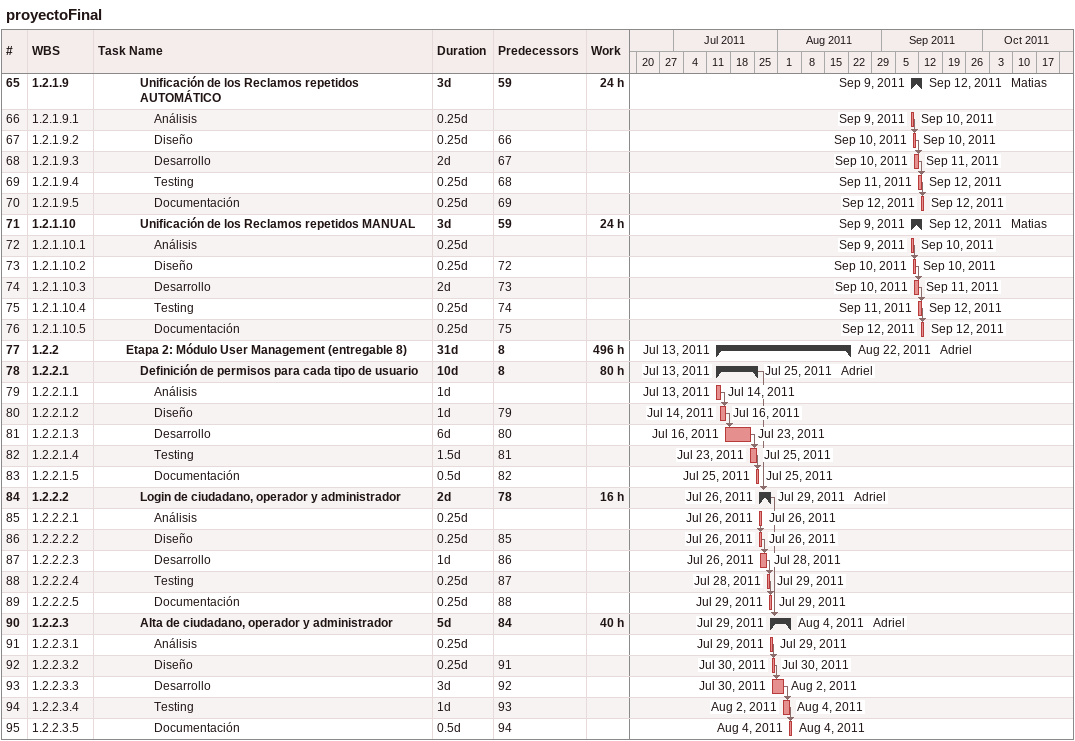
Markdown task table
proyectoFinal

| ID | WBS | Task | Duration | Start | Finish | Predecessors | Resources | Work (h) |
|---|---|---|---|---|---|---|---|---|
| 65 | 1.2.1.9 | **Unificación de los Reclamos repetidos AUTOMÁTICO** | 3d | 2011-09-09 | 2011-09-12 | 59 | Matias | 24 |
| 66 | 1.2.1.9.1 | Análisis | 0.25d | 2011-09-09 | 2011-09-10 |  |  |  |
| 67 | 1.2.1.9.2 | Diseño | 0.25d | 2011-09-10 | 2011-09-10 | 66 |  |  |
| 68 | 1.2.1.9.3 | Desarrollo | 2d | 2011-09-10 | 2011-09-11 | 67 |  |  |
| 69 | 1.2.1.9.4 | Testing | 0.25d | 2011-09-11 | 2011-09-12 | 68 |  |  |
| 70 | 1.2.1.9.5 | Documentación | 0.25d | 2011-09-12 | 2011-09-12 | 69 |  |  |
| 71 | 1.2.1.10 | **Unificación de los Reclamos repetidos MANUAL** | 3d | 2011-09-09 | 2011-09-12 | 59 | Matias | 24 |
| 72 | 1.2.1.10.1 | Análisis | 0.25d | 2011-09-09 | 2011-09-10 |  |  |  |
| 73 | 1.2.1.10.2 | Diseño | 0.25d | 2011-09-10 | 2011-09-10 | 72 |  |  |
| 74 | 1.2.1.10.3 | Desarrollo | 2d | 2011-09-10 | 2011-09-11 | 73 |  |  |
| 75 | 1.2.1.10.4 | Testing | 0.25d | 2011-09-11 | 2011-09-12 | 74 |  |  |
| 76 | 1.2.1.10.5 | Documentación | 0.25d | 2011-09-12 | 2011-09-12 | 75 |  |  |
| 77 | 1.2.2 | **Etapa 2: Módulo User Management (entregable 8)** | 31d | 2011-07-13 | 2011-08-22 | 8 | Adriel | 496 |
| 78 | 1.2.2.1 | **Definición de permisos para cada tipo de usuario** | 10d | 2011-07-13 | 2011-07-25 | 8 | Adriel | 80 |
| 79 | 1.2.2.1.1 | Análisis | 1d | 2011-07-13 | 2011-07-14 |  |  |  |
| 80 | 1.2.2.1.2 | Diseño | 1d | 2011-07-14 | 2011-07-16 | 79 |  |  |
| 81 | 1.2.2.1.3 | Desarrollo | 6d | 2011-07-16 | 2011-07-23 | 80 |  |  |
| 82 | 1.2.2.1.4 | Testing | 1.5d | 2011-07-23 | 2011-07-25 | 81 |  |  |
| 83 | 1.2.2.1.5 | Documentación | 0.5d | 2011-07-25 | 2011-07-25 | 82 |  |  |
| 84 | 1.2.2.2 | **Login de ciudadano, operador y administrador** | 2d | 2011-07-26 | 2011-07-29 | 78 | Adriel | 16 |
| 85 | 1.2.2.2.1 | Análisis | 0.25d | 2011-07-26 | 2011-07-26 |  |  |  |
| 86 | 1.2.2.2.2 | Diseño | 0.25d | 2011-07-26 | 2011-07-26 | 85 |  |  |
| 87 | 1.2.2.2.3 | Desarrollo | 1d | 2011-07-26 | 2011-07-28 | 86 |  |  |
| 88 | 1.2.2.2.4 | Testing | 0.25d | 2011-07-28 | 2011-07-29 | 87 |  |  |
| 89 | 1.2.2.2.5 | Documentación | 0.25d | 2011-07-29 | 2011-07-29 | 88 |  |  |
| 90 | 1.2.2.3 | **Alta de ciudadano, operador y administrador** | 5d | 2011-07-29 | 2011-08-04 | 84 | Adriel | 40 |
| 91 | 1.2.2.3.1 | Análisis | 0.25d | 2011-07-29 | 2011-07-29 |  |  |  |
| 92 | 1.2.2.3.2 | Diseño | 0.25d | 2011-07-30 | 2011-07-30 | 91 |  |  |
| 93 | 1.2.2.3.3 | Desarrollo | 3d | 2011-07-30 | 2011-08-02 | 92 |  |  |
| 94 | 1.2.2.3.4 | Testing | 1d | 2011-08-02 | 2011-08-04 | 93 |  |  |
| 95 | 1.2.2.3.5 | Documentación | 0.5d | 2011-08-04 | 2011-08-04 | 94 |  |  |
